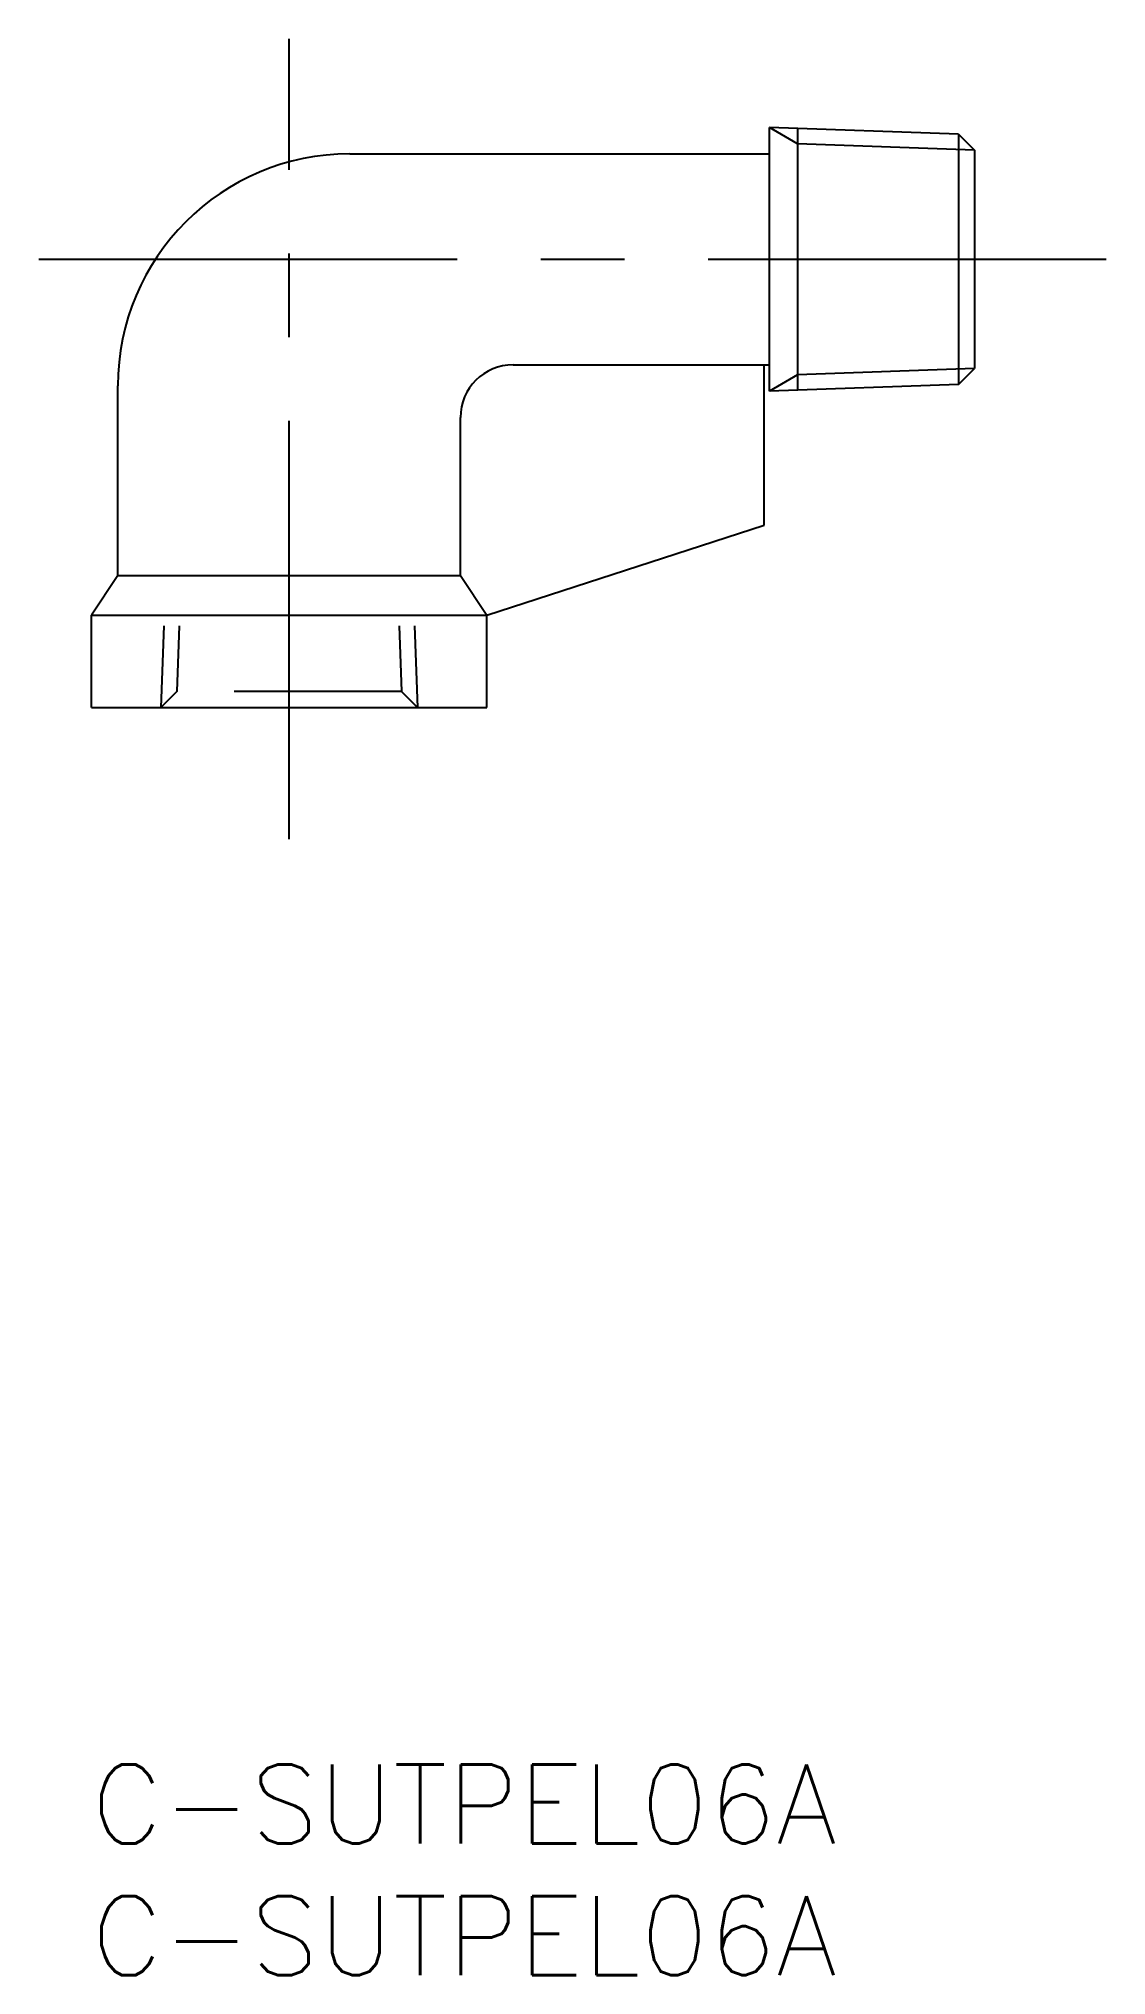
# Model space of a CAD drawing. Extents: x -2 to 38.5, y -8 to 65.5.
import ezdxf

# ---------------------------------------------------------------- set-up
doc = ezdxf.new("R2010")
doc.units = 0
doc.header["$LTSCALE"] = 0.5
doc.linetypes.add('CENTER', pattern=[50.8, 31.75, -6.35, 6.35, -6.35])
doc.linetypes.add('DASHED', pattern=[19.05, 12.7, -6.35])
doc.layers.get('0').update_dxf_attribs({"linetype": 'CONTINUOUS'})
doc.layers.add('CENTER', color=1, linetype='CENTER')
doc.styles.get("Standard").update_dxf_attribs({"font": 'txt.shx', "height": 3, "bigfont": 'bigfont.shx'})

# ---------------------------------------------------------------- blocks, each defined once
blk = doc.blocks.new('*U12')
at = {"color": 7, "linetype": 'CONTINUOUS'}
blk.add_text('C-SUTPEL06A', height=3, dxfattribs=at).set_placement((0, -3))
blk = doc.blocks.new('*U13')
at = {"color": 7, "linetype": 'CONTINUOUS'}
blk.add_text('C-SUTPEL06A', height=3, dxfattribs=at).set_placement((0, -8))

msp = doc.modelspace()

# ---------------------------------------------------------------- linework, layer by layer
at = {"color": 3, "linetype": 'CONTINUOUS'}
for p, q in [((26.791, 61.479), (25.72, 62.097)), ((33.5, 61.245), (26.791, 61.479)), ((33.5, 52.956), (26.791, 52.721)), ((26.791, 52.721), (25.72, 52.103))]:
    msp.add_line(p, q, dxfattribs=at)
at = {"color": 7, "linetype": 'CONTINUOUS'}
for p, q in [((32.898, 61.847), (25.72, 62.097)), ((25.72, 52.103), (25.72, 62.097)), ((26.791, 62.051), (26.791, 52.149)), ((32.898, 61.847), (33.5, 61.245)), ((32.898, 61.847), (32.898, 52.354)), ((9.8, 61.1), (25.72, 61.1)), ((33.5, 61.245), (33.5, 52.956)), ((16, 53.1), (25.72, 53.1)), ((25.52, 47.018), (25.52, 53.1)), ((32.898, 52.354), (33.5, 52.956)), ((1, 45.1), (1, 52.3)), ((32.898, 52.354), (25.72, 52.103)), ((14, 45.1), (14, 51.1)), ((15, 43.6), (25.52, 47.018)), ((1, 45.1), (0, 43.6)), ((1, 45.1), (14, 45.1)), ((14, 45.1), (15, 43.6)), ((0, 40.1), (0, 43.6)), ((0, 43.6), (15, 43.6)), ((15, 40.1), (15, 43.6)), ((0, 40.1), (15, 40.1))]:
    msp.add_line(p, q, dxfattribs=at)
at = {"color": 3, "linetype": 'DASHED'}
for p, q in [((2.744, 43.2), (2.636, 40.1)), ((3.325, 43.2), (3.238, 40.702)), ((11.675, 43.2), (11.762, 40.702)), ((12.256, 43.2), (12.364, 40.1)), ((3.238, 40.702), (2.636, 40.1)), ((11.762, 40.702), (3.238, 40.702)), ((11.762, 40.702), (12.364, 40.1))]:
    msp.add_line(p, q, dxfattribs=at)
at = {"color": 7, "linetype": 'CONTINUOUS'}
for centre, radius in [((9.8, 52.3), 8.8), ((16, 51.1), 2)]:
    msp.add_arc(centre, radius, 90, 180, dxfattribs=at)
at = {"layer": 'CENTER', "color": 1, "linetype": 'CENTER'}
for p, q in [((7.5, 35.1), (7.5, 65.468)), ((-2, 57.1), (38.5, 57.1))]:
    msp.add_line(p, q, dxfattribs=at)

# ---------------------------------------------------------------- block references
at = {"color": 7, "linetype": 'CONTINUOUS'}
for name in ['*U12', '*U13']:
    msp.add_blockref(name, (0, 0), dxfattribs=at)

doc.saveas('drawing.dxf')
